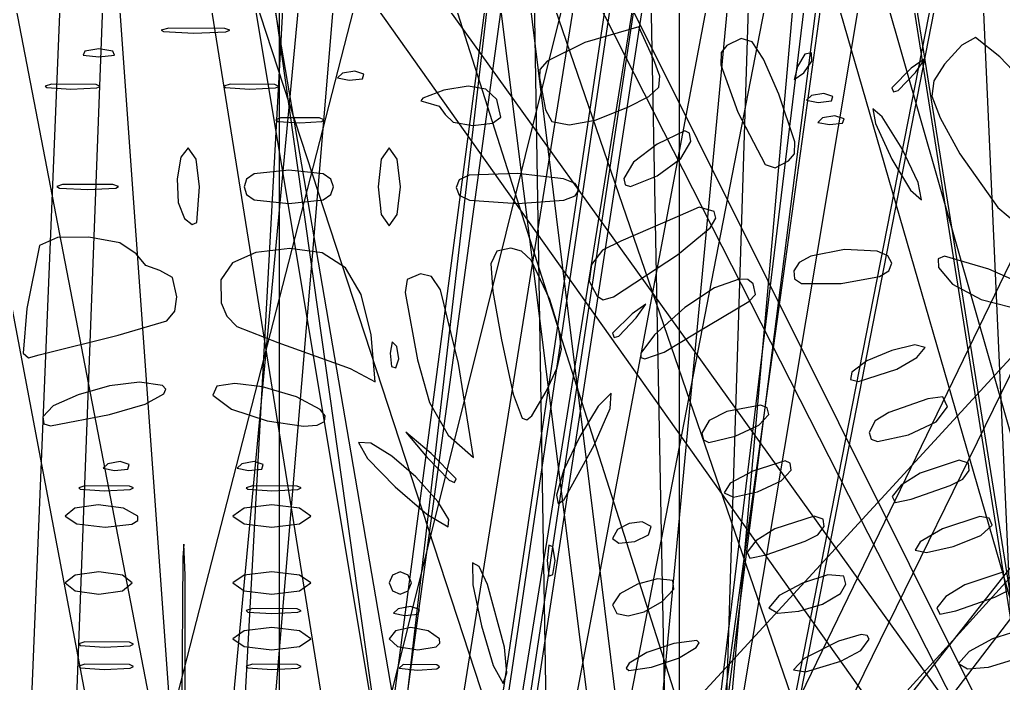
# Model space of a CAD drawing. Extents: x -109 to 333, y -74 to 385.
# Drawn here: x 132.55 to 165.69, y 95.2 to 117.59 of the extents above; entities that cross this region are included whole.
import ezdxf

# ---------------------------------------------------------------- set-up
doc = ezdxf.new("R2010")
doc.units = 0

msp = doc.modelspace()

# ---------------------------------------------------------------- linework, layer by layer
at = {"layer": 'Image'}
for p, q in [((118.020404, 368.39469), (142.488, 25.9432)), ((141.3, 25.9432), (141.3, 346.757)), ((133.325, 4.91508), (176.228, 330.389)), ((177.73287, 330.207709), (133.325, 4.91508)), ((176.120297, 327.378339), (146.013, 7.8379)), ((135.682, 1.77166), (185.634913, 327.00134)), ((155.845201, 325.12068), (170.834, -13.2201)), ((184.317895, 323.61467), (135.682, 1.77166)), ((141.48718, 2.359688), (194.92574, 322.203572)), ((148.146, -0.064316), (176.603799, 321.114249)), ((195.790493, 320.228491), (118.129, 18.0797)), ((134.47178, 1.526257), (185.258659, 317.255151)), ((183.000879, 316.861611), (132.214, -0.729183)), ((181.87199, 316.865885), (134.842, 0.96133)), ((134.842, -0.943995), (181.87199, 316.865885)), ((141.984441, 315.336486), (129.956, 21.7512)), ((125.814843, 312.326603), (161.312, 24.1613)), ((123.03142, 6.32138), (198.241453, 308.470171)), ((170.207369, 306.305882), (133.236, -11.3987)), ((163.4351, 1.395366), (125.71525, 300.943603)), ((143.772, -7.16537), (180.744922, 296.992555)), ((131.097, 5.46407), (141.984444, 293.59506)), ((140.880999, 2.641827), (196.54739, 288.054941)), ((196.54739, 288.054941), (140.881, 3.95889)), ((183.001074, 287.490399), (144.853, 12.0257)), ((145.432261, 8.57419), (180.56996, 284.038883)), ((100.96859, 281.103915), (153.556, 8.3619)), ((152.192385, 2.717456), (99.6056, 280.534422)), ((248.163038, 279.212831), (120.296, 15.1809)), ((114.138659, 277.27272), (190.885, 11.6187)), ((88.55113, 277.075556), (171.851, 22.3216)), ((116.35666, 4.294634), (245.52138, 268.326528)), ((196.153, -2.08718), (119.4068, 266.4179)), ((103.226396, 256.070135), (179.144, 34.6976)), ((179.1438, 17.95245), (103.226396, 256.070135)), ((119.406196, 244.781241), (159.953, 8.15784)), ((159.952287, 1.008209), (119.406196, 244.781241)), ((152.521083, 230.481489), (132.954, 22.5888)), ((132.954073, -3.56368), (152.521083, 230.481489)), ((154.780332, -69.578204), (154.78, 225.752)), ((134.56508, -0.948098), (178.49421, 225.30792)), ((175.83243, 225.025704), (133.23, -1.23032)), ((146.12422, 204.706139), (135.305, 6.09908)), ((148.56998, 196.614875), (153.087, -73.7698)), ((155.34259, 164.535274), (181.36, 1.31107)), ((181.36, -0.288265), (155.34259, 164.535274)), ((158.46381, 161.432035), (153.959, 18.8931)), ((212.858602, 157.292699), (76.0331, 8.26277)), ((208.588038, 153.3416), (93.3483, 6.85166)), ((93.348359, 2.147956), (208.588038, 153.3416)), ((77.190501, 1.143278), (212.633333, 150.173218)), ((140.332118, 143.745785), (208.017, 7.92187)), ((130.50689, 140.923361), (226.087, 7.72116)), ((210.047453, 4.04912), (141.0046, 139.873024)), ((156.194253, -3.85524), (153.4274, 138.683743)), ((224.84761, 4.804844), (130.39699, 138.007061)), ((157.587, 1.72652), (140.38617, 123.455634)), ((138.36981, 121.920871), (157.587, 1.72652)), ((153.411203, 117.350356), (151.587913, 116.821988)), ((153.920072, 116.235706), (153.411203, 117.350356)), ((137.5723, 117.298253), (137.316953, 117.236788)), ((137.316953, 117.236788), (137.390493, 117.185681)), ((137.390493, 117.185681), (138.41379, 117.135857)), ((139.45378, 117.293145), (137.5723, 117.298253)), ((138.41379, 117.135857), (139.495396, 117.179861)), ((139.45378, 117.293117), (139.45378, 117.293145)), ((139.632054, 117.23044), (139.45378, 117.293117)), ((139.495396, 117.179861), (139.632054, 117.23044)), ((151.587913, 116.821988), (150.319814, 116.189737)), ((156.373957, 116.713974), (156.182736, 116.47644)), ((156.862677, 116.955062), (156.373957, 116.713974)), ((157.230266, 116.844352), (156.862677, 116.955062)), ((157.607463, 116.259798), (157.230266, 116.844352)), ((164.288629, 116.729171), (163.706406, 116.087132)), ((164.750566, 116.98363), (164.288629, 116.729171)), ((165.569027, 116.339429), (164.750566, 116.98363)), ((134.744938, 116.524885), (134.689083, 116.39084)), ((134.689083, 116.39084), (135.215309, 116.335085)), ((135.215309, 116.603176), (134.744938, 116.524885)), ((135.68568, 116.524885), (135.215309, 116.603176)), ((135.215309, 116.335085), (135.741535, 116.39084)), ((135.741535, 116.39084), (135.68568, 116.524885)), ((135.68568, 116.524885), (135.68568, 116.524885)), ((156.182736, 116.47644), (156.173835, 116.070357)), ((159.001286, 116.424342), (158.757953, 116.00968)), ((159.22553, 116.473777), (159.001286, 116.424342)), ((159.236952, 116.188677), (159.22553, 116.473777)), ((159.22553, 116.473777), (159.22553, 116.473777)), ((150.319814, 116.189737), (150.069432, 115.902381)), ((154.116506, 115.68268), (153.920072, 116.235706)), ((156.173835, 116.070357), (156.750255, 114.470824)), ((158.125007, 115.079354), (157.607463, 116.259798)), ((158.968604, 115.799029), (159.236952, 116.188677)), ((163.061125, 116.275673), (162.590759, 115.947376)), ((162.73283, 115.8053), (163.061125, 116.275673)), ((163.706406, 116.087132), (163.349026, 115.525658)), ((167.008346, 114.82084), (165.569027, 116.339429)), ((143.423195, 115.780115), (143.259912, 115.62817)), ((143.838787, 115.852929), (143.423195, 115.780115)), ((144.14443, 115.750425), (143.838787, 115.852929)), ((144.09313, 115.598575), (144.14443, 115.750411)), ((144.14443, 115.750411), (144.14443, 115.750425)), ((150.069432, 115.902381), (150.059873, 115.622468)), ((154.078708, 115.310076), (154.116506, 115.68268)), ((158.757953, 116.00968), (158.647336, 115.564917)), ((158.647336, 115.564917), (158.968604, 115.799029)), ((162.590759, 115.947376), (161.932236, 115.288856)), ((162.148189, 115.195883), (162.732829, 115.8053)), ((162.732829, 115.8053), (162.73283, 115.8053)), ((133.62031, 115.412921), (133.40863, 115.34878)), ((133.40863, 115.34878), (133.461401, 115.295113)), ((135.12549, 115.405329), (133.62031, 115.412921)), ((135.125493, 115.405326), (135.12549, 115.405329)), ((135.260714, 115.339435), (135.125493, 115.405326)), ((139.64105, 115.412921), (139.429372, 115.34878)), ((139.429372, 115.34878), (139.482142, 115.295113)), ((141.14623, 115.405329), (139.64105, 115.412921)), ((141.146233, 115.405326), (141.14623, 115.405329)), ((141.281454, 115.339435), (141.146233, 115.405326)), ((143.259912, 115.62817), (143.650542, 115.552774)), ((143.650542, 115.552774), (144.09313, 115.598575)), ((150.059873, 115.622468), (150.266022, 114.551578)), ((163.349026, 115.525658), (163.286043, 115.011152)), ((133.461401, 115.295113), (134.274441, 115.241677)), ((134.274441, 115.241677), (135.145328, 115.286617)), ((135.145328, 115.286617), (135.260714, 115.339435)), ((139.482142, 115.295113), (140.295181, 115.241677)), ((140.295181, 115.241677), (141.166068, 115.286617)), ((141.166068, 115.286617), (141.281454, 115.339435)), ((146.84149, 115.206061), (146.131511, 114.936415)), ((147.657216, 115.346843), (146.84149, 115.206061)), ((148.252769, 115.240552), (147.657216, 115.346843)), ((148.621077, 114.890533), (148.252769, 115.240552)), ((153.742264, 115.000472), (154.078708, 115.310076)), ((158.668808, 113.470645), (158.125007, 115.079354)), ((159.227555, 115.027524), (159.064272, 114.875577)), ((159.643147, 115.100336), (159.227555, 115.027524)), ((159.94879, 114.997834), (159.643147, 115.100336)), ((161.932236, 115.288856), (161.9882, 115.150748)), ((161.9882, 115.150748), (162.148189, 115.195883)), ((146.131511, 114.936415), (146.066077, 114.846629)), ((146.066077, 114.846629), (146.220833, 114.804439)), ((146.220833, 114.804439), (146.685911, 114.669938)), ((148.75507, 114.300131), (148.621077, 114.890533)), ((153.04276, 114.636446), (153.742264, 115.000472)), ((159.064272, 114.875577), (159.454902, 114.80018)), ((159.454902, 114.80018), (159.89749, 114.845982)), ((159.89749, 114.845982), (159.94879, 114.997817)), ((159.94879, 114.997817), (159.94879, 114.997834)), ((163.286043, 115.011152), (163.56269, 114.27991)), ((146.685911, 114.669938), (146.87935, 114.394204)), ((146.87935, 114.394204), (147.155692, 114.128446)), ((150.266022, 114.551578), (150.475782, 114.157914)), ((151.93658, 114.202563), (153.042762, 114.636448)), ((153.042762, 114.636448), (153.04276, 114.636446)), ((156.750255, 114.470824), (157.664698, 112.699441)), ((161.606281, 114.307235), (161.29385, 114.575653)), ((161.29385, 114.575653), (161.386635, 114.087591)), ((141.32898, 114.2773), (141.177213, 114.210479)), ((141.177213, 114.210479), (141.250782, 114.155759)), ((141.250782, 114.155759), (141.9875, 114.105207)), ((142.64602, 114.2773), (141.32898, 114.2773)), ((141.9875, 114.105207), (142.724215, 114.155759)), ((142.797784, 114.210479), (142.646017, 114.2773)), ((142.646017, 114.2773), (142.64602, 114.2773)), ((142.724215, 114.155759), (142.797784, 114.210479)), ((147.155692, 114.128446), (147.820089, 114.017909)), ((147.820089, 114.017909), (148.482795, 114.100812)), ((148.482795, 114.100812), (148.755068, 114.300131)), ((148.755068, 114.300131), (148.75507, 114.300131)), ((150.475782, 114.157914), (151.056777, 114.042314)), ((151.056777, 114.042314), (151.93658, 114.202563)), ((159.602865, 114.274945), (159.439583, 114.122999)), ((159.439583, 114.122999), (159.830212, 114.047601)), ((160.018458, 114.347757), (159.602865, 114.274945)), ((159.830212, 114.047601), (160.272801, 114.093403)), ((160.3241, 114.245255), (160.018458, 114.347757)), ((160.272801, 114.093403), (160.324101, 114.245241)), ((160.324101, 114.245241), (160.3241, 114.245255)), ((161.386635, 114.087591), (161.930607, 112.889018)), ((162.27796, 113.236368), (161.606281, 114.307235)), ((163.56269, 114.27991), (164.224199, 113.068232)), ((154.958036, 113.841154), (154.02833, 113.393605)), ((155.117804, 113.760811), (154.958036, 113.841154)), ((155.15722, 113.484402), (155.117804, 113.760811)), ((154.02833, 113.393605), (153.231052, 112.777828)), ((154.825608, 112.906078), (155.15722, 113.484402)), ((155.15722, 113.484402), (155.15722, 113.484402)), ((158.652109, 113.064878), (158.668808, 113.470645)), ((138.223435, 113.265289), (137.972057, 112.948658)), ((138.489193, 112.878412), (138.223435, 113.265289)), ((144.996762, 113.265289), (144.731004, 112.878411)), ((145.262523, 112.878412), (144.996762, 113.265289)), ((158.4574, 112.827344), (158.652109, 113.064878)), ((162.277962, 113.236368), (162.27796, 113.236368)), ((162.824851, 112.100118), (162.277962, 113.236368)), ((164.224199, 113.068232), (165.503038, 111.252325)), ((137.972057, 112.948658), (137.855593, 112.222338)), ((138.59973, 111.948259), (138.489193, 112.878412)), ((144.731004, 112.878411), (144.620467, 111.948259)), ((145.37306, 111.948259), (145.262523, 112.878412)), ((153.231052, 112.777828), (152.89944, 112.233775)), ((154.02833, 112.324572), (154.825608, 112.906078)), ((157.664698, 112.699441), (158.004308, 112.595255)), ((158.004308, 112.595255), (158.457395, 112.827344)), ((158.457395, 112.827344), (158.4574, 112.827344)), ((161.930607, 112.889018), (162.557911, 111.833187)), ((140.450355, 112.383366), (140.187734, 112.208447)), ((141.6106, 112.512718), (140.450355, 112.383366)), ((142.770852, 112.383366), (141.6106, 112.512718)), ((143.033475, 112.208447), (142.770852, 112.383366)), ((149.32403, 112.396942), (147.69519, 112.33846)), ((150.870733, 112.224058), (149.32403, 112.396942)), ((137.855593, 112.222338), (137.891692, 111.421692)), ((140.187734, 112.208447), (140.10542, 111.948274)), ((143.11579, 111.948274), (143.033475, 112.208447)), ((147.35544, 112.183265), (147.25504, 111.926571)), ((147.69519, 112.33846), (147.35544, 112.183265)), ((151.262159, 112.063234), (150.870733, 112.224058)), ((151.39366, 111.854198), (151.262159, 112.063234)), ((152.89944, 112.233775), (152.951444, 112.020687)), ((153.132192, 111.962801), (154.02833, 112.324572)), ((162.935587, 111.510778), (162.824851, 112.100118)), ((133.99059, 112.025692), (133.79546, 111.962373)), ((133.79546, 111.962373), (133.890049, 111.910521)), ((133.890049, 111.910521), (134.837256, 111.862618)), ((135.68392, 112.025692), (133.99059, 112.025692)), ((134.837256, 111.862618), (135.784463, 111.910521)), ((135.683922, 112.025692), (135.68392, 112.025692)), ((135.879051, 111.962373), (135.683922, 112.025692)), ((135.784463, 111.910521), (135.879051, 111.962373)), ((138.511277, 110.745218), (138.59973, 111.948249)), ((138.59973, 111.948249), (138.59973, 111.948259)), ((140.10542, 111.948274), (140.187735, 111.688101)), ((143.033475, 111.688101), (143.11579, 111.948274)), ((143.11579, 111.948274), (143.11579, 111.948274)), ((144.620467, 111.948259), (144.731004, 111.0181)), ((145.262523, 111.018099), (145.37306, 111.948259)), ((145.37306, 111.948259), (145.37306, 111.948259)), ((147.25504, 111.926571), (147.360166, 111.670063)), ((151.268165, 111.645974), (151.39366, 111.854198)), ((151.39366, 111.854198), (151.39366, 111.854198)), ((152.951444, 112.020687), (153.132192, 111.962801)), ((162.557911, 111.833187), (162.935587, 111.510778)), ((137.891692, 111.421692), (138.098004, 110.882079)), ((140.187735, 111.688101), (140.450357, 111.513182)), ((140.450357, 111.513182), (141.6106, 111.38383)), ((141.6106, 111.38383), (142.77085, 111.513182)), ((142.77085, 111.513182), (143.033475, 111.688101)), ((147.360166, 111.670063), (147.707844, 111.502574)), ((147.707844, 111.502574), (149.32467, 111.38383)), ((149.32467, 111.38383), (150.886269, 111.499255)), ((150.886269, 111.499255), (151.268165, 111.645974)), ((155.446488, 111.259856), (154.70532, 110.934842)), ((155.94348, 111.123527), (155.446488, 111.259856)), ((156.003015, 110.892292), (155.94348, 111.123527)), ((165.503038, 111.252325), (166.197665, 110.672095)), ((138.098004, 110.882079), (138.359109, 110.67563)), ((138.359109, 110.67563), (138.511277, 110.745218)), ((144.731004, 111.0181), (144.996762, 110.631219)), ((144.996762, 110.631219), (145.262523, 111.018099)), ((154.70532, 110.934842), (152.80452, 110.119144)), ((155.815291, 110.568674), (156.003015, 110.892292)), ((154.70833, 109.656477), (155.815291, 110.568674)), ((133.822024, 110.240011), (133.212136, 109.972717)), ((134.876632, 110.25551), (133.822024, 110.240011)), ((135.915101, 110.059058), (134.876632, 110.25551)), ((136.476576, 109.690495), (135.915101, 110.059058)), ((152.80452, 110.119144), (152.182907, 109.8131)), ((133.212136, 109.972717), (132.782763, 107.850987)), ((140.498419, 109.737622), (139.721799, 109.381785)), ((141.64436, 109.866683), (140.498419, 109.737622)), ((142.733333, 109.718824), (141.64436, 109.866683)), ((143.521263, 109.219257), (142.733333, 109.718824)), ((148.623096, 109.780305), (148.424691, 109.358575)), ((149.09885, 109.879046), (148.623096, 109.780305)), ((149.461078, 109.783723), (149.09885, 109.879046)), ((149.78671, 109.480633), (149.461078, 109.783723)), ((152.182907, 109.8131), (151.812182, 109.328123)), ((160.336314, 109.839202), (159.209155, 109.606692)), ((161.435308, 109.776171), (160.336314, 109.839202)), ((161.794116, 109.620114), (161.435308, 109.776171)), ((136.798823, 109.291856), (136.476576, 109.690495)), ((139.721799, 109.381785), (139.329365, 108.810946)), ((150.40575, 108.148446), (149.78671, 109.480633)), ((152.552809, 108.245034), (154.708334, 109.656474)), ((154.708334, 109.656474), (154.70833, 109.656477)), ((158.815142, 109.393322), (158.63024, 109.122524)), ((159.209155, 109.606692), (158.815142, 109.393322)), ((161.92973, 109.373716), (161.794116, 109.620114)), ((163.705723, 109.617267), (163.499282, 109.523792)), ((163.499282, 109.523792), (163.50696, 109.22442)), ((165.20029, 109.173256), (163.705723, 109.617267)), ((137.269428, 109.126051), (136.798823, 109.291856)), ((137.690614, 108.886881), (137.269428, 109.126051)), ((144.055958, 108.31732), (143.521263, 109.219257)), ((148.424691, 109.358575), (148.484355, 108.425601)), ((151.812182, 109.328123), (151.739008, 108.773504)), ((158.63024, 109.122524), (158.651891, 108.84819)), ((161.520074, 108.924774), (161.829343, 109.120028)), ((161.829343, 109.120028), (161.92973, 109.373716)), ((161.92973, 109.373716), (161.92973, 109.373716)), ((163.50696, 109.22442), (163.975805, 108.664282)), ((166.458828, 108.613529), (165.20029, 109.173256)), ((137.84568, 108.237258), (137.690614, 108.886881)), ((139.329365, 108.810946), (139.33598, 108.036883)), ((145.598507, 108.824882), (145.531925, 108.387782)), ((146.05742, 109.01791), (145.598507, 108.824882)), ((146.428082, 108.922185), (146.05742, 109.01791)), ((146.725501, 108.478467), (146.428082, 108.922185)), ((151.739008, 108.773504), (152.010054, 108.258534)), ((156.787856, 108.833426), (155.96198, 108.538388)), ((157.080772, 108.819655), (156.787856, 108.833426)), ((157.26566, 108.683862), (157.080772, 108.819655)), ((158.651891, 108.84819), (158.885408, 108.695423)), ((160.22625, 108.690044), (161.520074, 108.924774)), ((145.531925, 108.387782), (145.947884, 106.116002)), ((147.3343, 105.99354), (146.725501, 108.478467)), ((148.484355, 108.425601), (148.782807, 106.793126)), ((155.96198, 108.538388), (154.956111, 107.885708)), ((157.337417, 108.320973), (157.26566, 108.683862)), ((158.885408, 108.695423), (160.22625, 108.690044)), ((163.975805, 108.664282), (164.94006, 108.15477)), ((137.777842, 107.759586), (137.84568, 108.237258)), ((144.38523, 106.962353), (144.055958, 108.31732)), ((150.405751, 108.148426), (150.40575, 108.148446)), ((150.713538, 107.160307), (150.405751, 108.148426)), ((152.010054, 108.258534), (152.202062, 108.136991)), ((152.202062, 108.136991), (152.552809, 108.245034)), ((155.33913, 107.029197), (157.1158, 108.086217)), ((157.1158, 108.086217), (157.337417, 108.320973)), ((164.94006, 108.15477), (166.443565, 107.771637)), ((132.782763, 107.850987), (132.665701, 106.341867)), ((137.500149, 107.433932), (137.777842, 107.759586)), ((139.33598, 108.036883), (139.522807, 107.584839)), ((153.650626, 107.997169), (153.180254, 107.66887)), ((153.32233, 107.526797), (153.650626, 107.997169)), ((154.956111, 107.885708), (153.93833, 106.962352)), ((135.87013, 106.948298), (137.500149, 107.433932)), ((139.522807, 107.584839), (139.867969, 107.235973)), ((153.180254, 107.66887), (152.521737, 107.010353)), ((152.73769, 106.917379), (153.32233, 107.526797)), ((153.32233, 107.526797), (153.32233, 107.526797)), ((139.867969, 107.235973), (141.2399, 106.703033)), ((150.801966, 106.470848), (150.713538, 107.160307)), ((133.205184, 106.279797), (135.870124, 106.948299)), ((135.870124, 106.948299), (135.87013, 106.948298)), ((144.385235, 106.962348), (144.38523, 106.962353)), ((144.529354, 105.374538), (144.385235, 106.962348)), ((148.782807, 106.793126), (149.176964, 104.961441)), ((152.521737, 107.010353), (152.577701, 106.872243)), ((152.577701, 106.872243), (152.73769, 106.917379)), ((153.93833, 106.962352), (153.476972, 106.340588)), ((154.259761, 106.377942), (155.33913, 107.029196)), ((155.33913, 107.029196), (155.33913, 107.029197)), ((141.2399, 106.703033), (143.67824, 105.828094)), ((145.100383, 106.72582), (145.024986, 106.33519)), ((145.25233, 106.562537), (145.100383, 106.72582)), ((145.252313, 106.562536), (145.25233, 106.562537)), ((145.325127, 106.146945), (145.252313, 106.562536)), ((150.661754, 105.844068), (150.801966, 106.470848)), ((161.930795, 106.429985), (161.095609, 106.079998)), ((162.71211, 106.623767), (161.930795, 106.429985)), ((163.057459, 106.532811), (162.71211, 106.623767)), ((162.775921, 106.195253), (163.057459, 106.532811)), ((132.665701, 106.341867), (132.838603, 106.184896)), ((132.838603, 106.184896), (133.205184, 106.279797)), ((145.024986, 106.33519), (145.070787, 105.892603)), ((145.222623, 105.841301), (145.325127, 106.146945)), ((145.947884, 106.116002), (146.356494, 104.671816)), ((153.476972, 106.340588), (153.47493, 106.190553)), ((153.47493, 106.190553), (153.611579, 106.147095)), ((153.611579, 106.147095), (154.259761, 106.377942)), ((161.095609, 106.079998), (160.588649, 105.702336)), ((162.09903, 105.799793), (162.775921, 106.195253)), ((143.67824, 105.828094), (144.529354, 105.374538)), ((145.070787, 105.892603), (145.222623, 105.841301)), ((147.334305, 105.993531), (147.3343, 105.99354)), ((147.841243, 102.824891), (147.334305, 105.993531)), ((150.283617, 105.043986), (150.661754, 105.844068)), ((160.805707, 105.380068), (162.099029, 105.799793)), ((162.099029, 105.799793), (162.09903, 105.799793)), ((160.588649, 105.702336), (160.541674, 105.4471)), ((160.541674, 105.4471), (160.805707, 105.380068)), ((135.576612, 105.240967), (134.513298, 104.93961)), ((136.58446, 105.363496), (135.576612, 105.240967)), ((137.362591, 105.250985), (136.58446, 105.363496)), ((137.468277, 105.12681), (137.362591, 105.250985)), ((137.398581, 104.971992), (137.468277, 105.12681)), ((139.194614, 105.229764), (139.05943, 104.919505)), ((139.79476, 105.322332), (139.194614, 105.229764)), ((140.731821, 105.199713), (139.79476, 105.322332)), ((141.87775, 104.86441), (140.731821, 105.199713)), ((134.513298, 104.93961), (133.671897, 104.558771)), ((136.773658, 104.614328), (137.398581, 104.971992)), ((139.05943, 104.919505), (139.685879, 104.448315)), ((141.877751, 104.86441), (141.87775, 104.86441)), ((142.666779, 104.439099), (141.877751, 104.86441)), ((149.176964, 104.961441), (149.478094, 104.153045)), ((149.806783, 104.227405), (150.283617, 105.043986)), ((152.477408, 104.987732), (152.036406, 104.546918)), ((152.44063, 104.472207), (152.477408, 104.987732)), ((163.151221, 104.796534), (161.834181, 104.33608)), ((163.648359, 104.868487), (163.151221, 104.796534)), ((163.80973, 104.526072), (163.648359, 104.868487)), ((133.671897, 104.558771), (133.32979, 104.197796)), ((135.56905, 104.265806), (136.773658, 104.614328)), ((139.685879, 104.448315), (140.886822, 104.058763)), ((142.834522, 104.225034), (142.666779, 104.439099)), ((146.356494, 104.671816), (146.980314, 103.577492)), ((152.036406, 104.546918), (151.421702, 103.526028)), ((151.9064, 103.232762), (152.44063, 104.472207)), ((157.518526, 104.587226), (156.37789, 104.373643)), ((157.731669, 104.497703), (157.518526, 104.587226)), ((157.789, 104.271338), (157.731669, 104.497703)), ((163.422851, 104.024849), (163.809734, 104.526071)), ((163.809734, 104.526071), (163.80973, 104.526072)), ((133.32979, 104.197796), (133.357269, 103.961218)), ((133.589673, 103.889134), (135.56905, 104.265784)), ((135.56905, 104.265784), (135.56905, 104.265806)), ((142.81849, 104.038645), (142.834522, 104.225034)), ((149.478094, 104.153045), (149.631457, 104.088664)), ((149.631457, 104.088664), (149.806783, 104.227405)), ((156.37789, 104.373643), (155.779932, 104.066229)), ((157.457392, 103.915974), (157.789004, 104.271337)), ((157.789004, 104.271337), (157.789, 104.271338)), ((161.834181, 104.33608), (161.369103, 104.059795)), ((133.357269, 103.961218), (133.589673, 103.889134)), ((140.886822, 104.058763), (142.113834, 103.879368)), ((142.113834, 103.879368), (142.565733, 103.90864)), ((142.565733, 103.90864), (142.81849, 104.038645)), ((155.779932, 104.066229), (155.531224, 103.645764)), ((156.660114, 103.538322), (157.457392, 103.915974)), ((161.369103, 104.059795), (161.175664, 103.6614)), ((162.492684, 103.580289), (163.422851, 104.024849)), ((146.406374, 102.953785), (145.559708, 103.670601)), ((145.559708, 103.670601), (146.276549, 102.823935)), ((146.980314, 103.577492), (147.841243, 102.824891)), ((151.421702, 103.526028), (150.875363, 102.377393)), ((155.531224, 103.645764), (155.583006, 103.419637)), ((155.583006, 103.419637), (155.763383, 103.32874)), ((155.763383, 103.32874), (156.660114, 103.538322)), ((161.175664, 103.6614), (161.236135, 103.443487)), ((161.236135, 103.443487), (161.446672, 103.359119)), ((161.446672, 103.359119), (162.492684, 103.580289)), ((144.382502, 103.299745), (143.96634, 103.330636)), ((143.96634, 103.330636), (144.266024, 102.79027)), ((145.084791, 102.868733), (144.382502, 103.299745)), ((150.896248, 101.404294), (151.906398, 103.232762)), ((151.906398, 103.232762), (151.9064, 103.232762)), ((144.266024, 102.79027), (145.194872, 101.830222)), ((145.894693, 102.170868), (145.084791, 102.868733)), ((146.276549, 102.823935), (147.017414, 102.054237)), ((147.25304, 102.107119), (146.406374, 102.953785)), ((135.517815, 102.610491), (135.354533, 102.458557)), ((135.354533, 102.458557), (135.745162, 102.383161)), ((135.933407, 102.683308), (135.517815, 102.610491)), ((135.745162, 102.383161), (136.187751, 102.428948)), ((136.23905, 102.580802), (135.933407, 102.683308)), ((136.187751, 102.428948), (136.23905, 102.580801)), ((136.23905, 102.580801), (136.23905, 102.580802)), ((140.033365, 102.610491), (139.870082, 102.458557)), ((139.870082, 102.458557), (140.260712, 102.383161)), ((140.448957, 102.683308), (140.033365, 102.610491)), ((140.260712, 102.383161), (140.703299, 102.428948)), ((140.7546, 102.580802), (140.448957, 102.683308)), ((140.703299, 102.428948), (140.7546, 102.580801)), ((140.7546, 102.580801), (140.7546, 102.580802)), ((158.340548, 102.705755), (157.24914, 102.363094)), ((158.506647, 102.62939), (158.340548, 102.705755)), ((158.54168, 102.39047), (158.506647, 102.62939)), ((164.203826, 102.729955), (162.886776, 102.293245)), ((164.515396, 102.624367), (164.203826, 102.729955)), ((164.544824, 102.377206), (164.515396, 102.624367)), ((146.63369, 101.339416), (145.894693, 102.170868)), ((147.195196, 101.980194), (147.25304, 102.107119)), ((147.25304, 102.107119), (147.25304, 102.107119)), ((150.875363, 102.377393), (150.639458, 101.553342)), ((157.24914, 102.363094), (156.489273, 101.960487)), ((158.210067, 102.035247), (158.541679, 102.39061)), ((158.541679, 102.39061), (158.54168, 102.39047)), ((162.886776, 102.293245), (162.244233, 101.89113)), ((163.90388, 101.875782), (164.328766, 102.092876)), ((164.328766, 102.092876), (164.544824, 102.377206)), ((134.74552, 101.867146), (134.53384, 101.803011)), ((134.53384, 101.803011), (134.586611, 101.749351)), ((136.2507, 101.859526), (134.74552, 101.867146)), ((136.250703, 101.859554), (136.2507, 101.859526)), ((136.385924, 101.793661), (136.250703, 101.859554)), ((136.270537, 101.740834), (136.385924, 101.793661)), ((140.38996, 101.867146), (140.17828, 101.803011)), ((140.17828, 101.803011), (140.231051, 101.749351)), ((141.89514, 101.859526), (140.38996, 101.867146)), ((141.895144, 101.859554), (141.89514, 101.859526)), ((142.030364, 101.793661), (141.895144, 101.859554)), ((141.914977, 101.740834), (142.030364, 101.793661)), ((145.194872, 101.830222), (146.265029, 100.909491)), ((147.017414, 102.054237), (147.195196, 101.980194)), ((156.489273, 101.960487), (156.281944, 101.62815)), ((157.412789, 101.657595), (158.210067, 102.035247)), ((162.244233, 101.89113), (161.946058, 101.511235)), ((162.586859, 101.415365), (163.903879, 101.875782)), ((163.903879, 101.875782), (163.90388, 101.875782)), ((134.586611, 101.749351), (135.399651, 101.695922)), ((135.399651, 101.695922), (136.270537, 101.740834)), ((140.231051, 101.749351), (141.044089, 101.695922)), ((141.044089, 101.695922), (141.914977, 101.740834)), ((150.639458, 101.553342), (150.696163, 101.261428)), ((156.281944, 101.62815), (156.599124, 101.48691)), ((156.599124, 101.48691), (157.412789, 101.657595)), ((161.946058, 101.511235), (162.043262, 101.302875)), ((134.407407, 101.113461), (134.08232, 100.847685)), ((135.189, 101.224), (134.407407, 101.113461)), ((136.038982, 101.113588), (135.189, 101.224)), ((136.52886, 100.847701), (136.038982, 101.113588)), ((140.114257, 101.113476), (139.72738, 100.847701)), ((141.04441, 101.224016), (140.114257, 101.113476)), ((141.97457, 101.113476), (141.04441, 101.224016)), ((142.36145, 100.847701), (141.97457, 101.113476)), ((146.633692, 101.339415), (146.63369, 101.339416)), ((147.00804, 100.731043), (146.633692, 101.339415)), ((150.696163, 101.261428), (150.896248, 101.404294)), ((162.043262, 101.302875), (162.586859, 101.415365)), ((134.08232, 100.847685), (134.475722, 100.581934)), ((136.525788, 100.694414), (136.52824, 100.847685)), ((136.52824, 100.847685), (136.52886, 100.847701)), ((139.72738, 100.847701), (140.114259, 100.58195)), ((141.974569, 100.581949), (142.36145, 100.847701)), ((142.36145, 100.847701), (142.36145, 100.847701)), ((146.265029, 100.909491), (146.98864, 100.487076)), ((159.311886, 100.847703), (157.994856, 100.411021)), ((159.623462, 100.742119), (159.311886, 100.847703)), ((164.901328, 100.828099), (163.63929, 100.41102)), ((165.212173, 100.770005), (164.901328, 100.828099)), ((165.3149, 100.534549), (165.212173, 100.770005)), ((134.475722, 100.581934), (135.42156, 100.471398)), ((135.42156, 100.471398), (136.325677, 100.575562)), ((136.325677, 100.575562), (136.525788, 100.694414)), ((140.114259, 100.58195), (141.04441, 100.471414)), ((141.04441, 100.471414), (141.974569, 100.581949)), ((146.98864, 100.487076), (147.00804, 100.731043)), ((153.085085, 100.59861), (152.691602, 100.392386)), ((153.521488, 100.652493), (153.085085, 100.59861)), ((153.8213, 100.497776), (153.521488, 100.652493)), ((153.739875, 100.216337), (153.821303, 100.497776)), ((153.821303, 100.497776), (153.8213, 100.497776)), ((159.43684, 100.210647), (159.652894, 100.494968)), ((159.652894, 100.494968), (159.623462, 100.742119)), ((164.928023, 100.194643), (165.314901, 100.534548)), ((165.314901, 100.534548), (165.3149, 100.534549)), ((152.691602, 100.392386), (152.52055, 100.090078)), ((153.26891, 99.984979), (153.739875, 100.216337)), ((157.994856, 100.411021), (157.352307, 100.008893)), ((159.01196, 99.993558), (159.43684, 100.210647)), ((163.63929, 100.41102), (162.884077, 99.980447)), ((163.997881, 99.817168), (164.928023, 100.194643)), ((138.080387, 99.893377), (138.042331, 99.446587)), ((138.12677, 98.851267), (138.080387, 99.893377)), ((150.378055, 99.869041), (150.3223, 99.342821)), ((150.5121, 99.8132), (150.378055, 99.869041)), ((150.590391, 99.342822), (150.5121, 99.813201)), ((150.5121, 99.813201), (150.5121, 99.8132)), ((152.52055, 100.090078), (152.74038, 99.935124)), ((152.74038, 99.935124), (153.26891, 99.984979)), ((157.352307, 100.008893), (157.054129, 99.628996)), ((157.694927, 99.533113), (159.011967, 99.993558)), ((159.011967, 99.993558), (159.01196, 99.993558)), ((162.884077, 99.980447), (162.71682, 99.697018)), ((163.100446, 99.622126), (163.997881, 99.817168)), ((138.042331, 99.446587), (138.00693, 94.639157)), ((157.054129, 99.628996), (157.151331, 99.420635)), ((157.151331, 99.420635), (157.694927, 99.533113)), ((162.71682, 99.697018), (163.100446, 99.622126)), ((148.02512, 99.14768), (147.80979, 99.2725)), ((147.80979, 99.2725), (147.815596, 98.52751)), ((148.310187, 98.539423), (148.02512, 99.14768)), ((150.3223, 99.342821), (150.378054, 98.8166)), ((150.5121, 98.872442), (150.590391, 99.342822)), ((134.414262, 98.85603), (134.08265, 98.590254)), ((135.21154, 98.966569), (134.414262, 98.85603)), ((136.008819, 98.85603), (135.21154, 98.966569)), ((136.34043, 98.590254), (136.008819, 98.85603)), ((138.126287, 90.196447), (138.126569, 98.851267)), ((138.126569, 98.851267), (138.12677, 98.851267)), ((140.113977, 98.85603), (139.7271, 98.590254)), ((141.04413, 98.966569), (140.113977, 98.85603)), ((141.97429, 98.85603), (141.04413, 98.966569)), ((142.36117, 98.590254), (141.97429, 98.85603)), ((145.105774, 98.85603), (144.995237, 98.590254)), ((145.371535, 98.966569), (145.105774, 98.85603)), ((145.637293, 98.85603), (145.371535, 98.966569)), ((145.74783, 98.590254), (145.637293, 98.85603)), ((150.378054, 98.8166), (150.5121, 98.872442)), ((159.782111, 98.860377), (158.928908, 98.58656)), ((160.315971, 98.822804), (159.782111, 98.860377)), ((160.385884, 98.548852), (160.315971, 98.822804)), ((165.708907, 98.966568), (164.391857, 98.529858)), ((134.08265, 98.590254), (134.414261, 98.324504)), ((136.008818, 98.324503), (136.34043, 98.590254)), ((136.34043, 98.590254), (136.34043, 98.590254)), ((139.7271, 98.590254), (140.113978, 98.324504)), ((141.974289, 98.324503), (142.36117, 98.590254)), ((142.36117, 98.590254), (142.36117, 98.590254)), ((144.995237, 98.590254), (145.105774, 98.324504)), ((145.637293, 98.324503), (145.74783, 98.590254)), ((145.74783, 98.590254), (145.74783, 98.590254)), ((147.815596, 98.52751), (148.105119, 97.140969)), ((148.881, 96.4266), (148.310187, 98.539423)), ((153.360007, 98.54569), (152.772018, 98.217837)), ((154.036559, 98.732341), (153.360007, 98.54569)), ((154.553413, 98.676782), (154.036559, 98.732341)), ((154.589314, 98.385614), (154.553413, 98.676782)), ((158.928908, 98.58656), (158.137492, 98.162972)), ((160.20983, 98.234343), (160.385884, 98.548852)), ((164.391857, 98.529858), (163.749313, 98.127744)), ((134.414261, 98.324504), (135.21154, 98.213967)), ((135.21154, 98.213967), (136.008818, 98.324503)), ((140.113978, 98.324504), (141.04413, 98.213967)), ((141.04413, 98.213967), (141.974289, 98.324503)), ((145.105774, 98.324504), (145.371535, 98.213967)), ((145.371535, 98.213967), (145.637293, 98.324503)), ((152.772018, 98.217837), (152.520853, 97.849787)), ((154.19927, 97.968377), (154.589314, 98.385614)), ((158.137492, 98.162972), (157.788991, 97.751234)), ((159.601995, 97.874822), (160.209831, 98.234342)), ((160.209831, 98.234342), (160.20983, 98.234343)), ((163.749313, 98.127744), (163.451142, 97.747845)), ((164.09194, 97.65195), (165.40899, 98.112395)), ((165.40899, 98.112395), (165.833859, 98.32949)), ((165.40899, 98.112395), (165.40899, 98.112395)), ((145.716266, 97.79123), (145.300675, 97.718413)), ((146.02191, 97.688723), (145.716266, 97.79123)), ((152.520853, 97.849787), (152.667279, 97.554095)), ((153.589538, 97.619259), (154.199273, 97.968377)), ((154.199273, 97.968377), (154.19927, 97.968377)), ((158.79534, 97.634437), (159.601995, 97.874822)), ((140.3897, 97.727529), (140.17802, 97.663389)), ((140.17802, 97.663389), (140.230791, 97.609719)), ((140.230791, 97.609719), (141.043829, 97.556277)), ((141.89488, 97.719909), (140.3897, 97.727529)), ((141.043829, 97.556277), (141.914717, 97.601203)), ((141.894884, 97.719938), (141.89488, 97.719909)), ((142.030104, 97.654039), (141.894884, 97.719938)), ((141.914717, 97.601203), (142.030104, 97.654039)), ((145.300675, 97.718413), (145.137392, 97.566468)), ((145.137392, 97.566468), (145.528022, 97.491083)), ((145.528022, 97.491083), (145.970608, 97.53687)), ((145.970608, 97.53687), (146.02191, 97.688723)), ((146.02191, 97.688723), (146.02191, 97.688723)), ((152.667279, 97.554095), (153.05119, 97.479209)), ((153.05119, 97.479209), (153.589538, 97.619259)), ((157.788991, 97.751234), (158.090721, 97.573228)), ((158.090721, 97.573228), (158.79534, 97.634437)), ((163.451142, 97.747845), (163.54835, 97.539476)), ((163.54835, 97.539476), (164.09194, 97.65195)), ((148.105119, 97.140969), (148.503996, 95.802973)), ((140.113807, 96.974551), (139.72693, 96.7088)), ((141.04396, 97.085087), (140.113807, 96.974551)), ((141.97412, 96.974551), (141.04396, 97.085087)), ((142.361, 96.7088), (141.97412, 96.974551)), ((145.209618, 96.974551), (144.995068, 96.7088)), ((145.725453, 97.085087), (145.209618, 96.974551)), ((146.309601, 96.974551), (145.725453, 97.085087)), ((146.6884, 96.7088), (146.309601, 96.974551)), ((160.902602, 96.853115), (160.141129, 96.629264)), ((161.105775, 96.820796), (160.902602, 96.853115)), ((161.175939, 96.691437), (161.105775, 96.820796)), ((166.179415, 96.978921), (165.326208, 96.70511)), ((134.74527, 96.598813), (134.53359, 96.534677)), ((134.53359, 96.534677), (134.586361, 96.481017)), ((134.586361, 96.481017), (135.399401, 96.427589)), ((136.25045, 96.591193), (134.74527, 96.598813)), ((135.399401, 96.427589), (136.270288, 96.472501)), ((136.250453, 96.591221), (136.25045, 96.591193)), ((136.385674, 96.525327), (136.250453, 96.591221)), ((136.270288, 96.472501), (136.385674, 96.525327)), ((139.72693, 96.7088), (140.113809, 96.443024)), ((141.974119, 96.443024), (142.361, 96.7088)), ((142.361, 96.7088), (142.361, 96.7088)), ((144.995068, 96.7088), (145.277935, 96.443024)), ((146.577474, 96.440611), (146.706724, 96.559966)), ((146.706724, 96.559966), (146.6884, 96.7088)), ((146.6884, 96.7088), (146.6884, 96.7088)), ((154.590757, 96.542621), (153.682944, 96.239638)), ((155.361092, 96.648367), (154.590757, 96.542621)), ((155.34335, 96.407719), (155.447404, 96.571939)), ((155.447404, 96.571939), (155.361092, 96.648367)), ((160.141129, 96.629264), (158.985403, 96.040043)), ((160.8924, 96.316992), (161.175939, 96.691437)), ((165.326208, 96.70511), (164.534787, 96.281524)), ((140.113809, 96.443024), (141.04396, 96.332485)), ((141.04396, 96.332485), (141.974119, 96.443024)), ((145.277935, 96.443024), (145.958018, 96.332485)), ((145.958018, 96.332485), (146.577474, 96.440611)), ((148.965139, 95.562867), (148.880995, 96.4266)), ((148.880995, 96.4266), (148.881, 96.4266)), ((153.682944, 96.239638), (153.085577, 95.881008)), ((154.745983, 96.0491), (155.34335, 96.407719)), ((155.34335, 96.407719), (155.34335, 96.407719)), ((160.2107, 95.946907), (160.8924, 96.316992)), ((164.534787, 96.281524), (164.186284, 95.869774)), ((134.74554, 95.845956), (134.53386, 95.781805)), ((136.25072, 95.838336), (134.74554, 95.845956)), ((136.250723, 95.838365), (136.25072, 95.838336)), ((136.385944, 95.772455), (136.250723, 95.838365)), ((140.38998, 95.845956), (140.1783, 95.781805)), ((141.89516, 95.838336), (140.38998, 95.845956)), ((141.895164, 95.838365), (141.89516, 95.838336)), ((142.030384, 95.772455), (141.895164, 95.838365)), ((145.47274, 95.840594), (145.334216, 95.713993)), ((146.60163, 95.826765), (145.47274, 95.840594)), ((146.601628, 95.826653), (146.60163, 95.826765)), ((146.692407, 95.754998), (146.601628, 95.826653)), ((148.503996, 95.802973), (148.83786, 95.20362)), ((153.085577, 95.881008), (152.981523, 95.716789)), ((153.83817, 95.746106), (154.745983, 96.0491)), ((158.985403, 96.040043), (158.61875, 95.661332)), ((159.030681, 95.595998), (160.210705, 95.946908)), ((160.210705, 95.946908), (160.2107, 95.946907)), ((164.186284, 95.869774), (164.488015, 95.69178)), ((165.192636, 95.752987), (165.999292, 95.993365)), ((134.53386, 95.781805), (134.586631, 95.728136)), ((134.586631, 95.728136), (135.399671, 95.674704)), ((135.399671, 95.674704), (136.270557, 95.71962)), ((136.270557, 95.71962), (136.385944, 95.772455)), ((140.1783, 95.781805), (140.231071, 95.728136)), ((140.231071, 95.728136), (141.044109, 95.674704)), ((141.044109, 95.674704), (141.914997, 95.71962)), ((141.914997, 95.71962), (142.030384, 95.772455)), ((145.334216, 95.713993), (145.935951, 95.653199)), ((145.935951, 95.653199), (146.597159, 95.698418)), ((146.597159, 95.698418), (146.692407, 95.754998)), ((148.83786, 95.20362), (148.965139, 95.562867)), ((152.981523, 95.716789), (153.067835, 95.640361)), ((153.067835, 95.640361), (153.83817, 95.746106)), ((158.61875, 95.661332), (159.030681, 95.595998)), ((164.488015, 95.69178), (165.192636, 95.752987))]:
    msp.add_line(p, q, dxfattribs=at)

doc.saveas('drawing.dxf')
